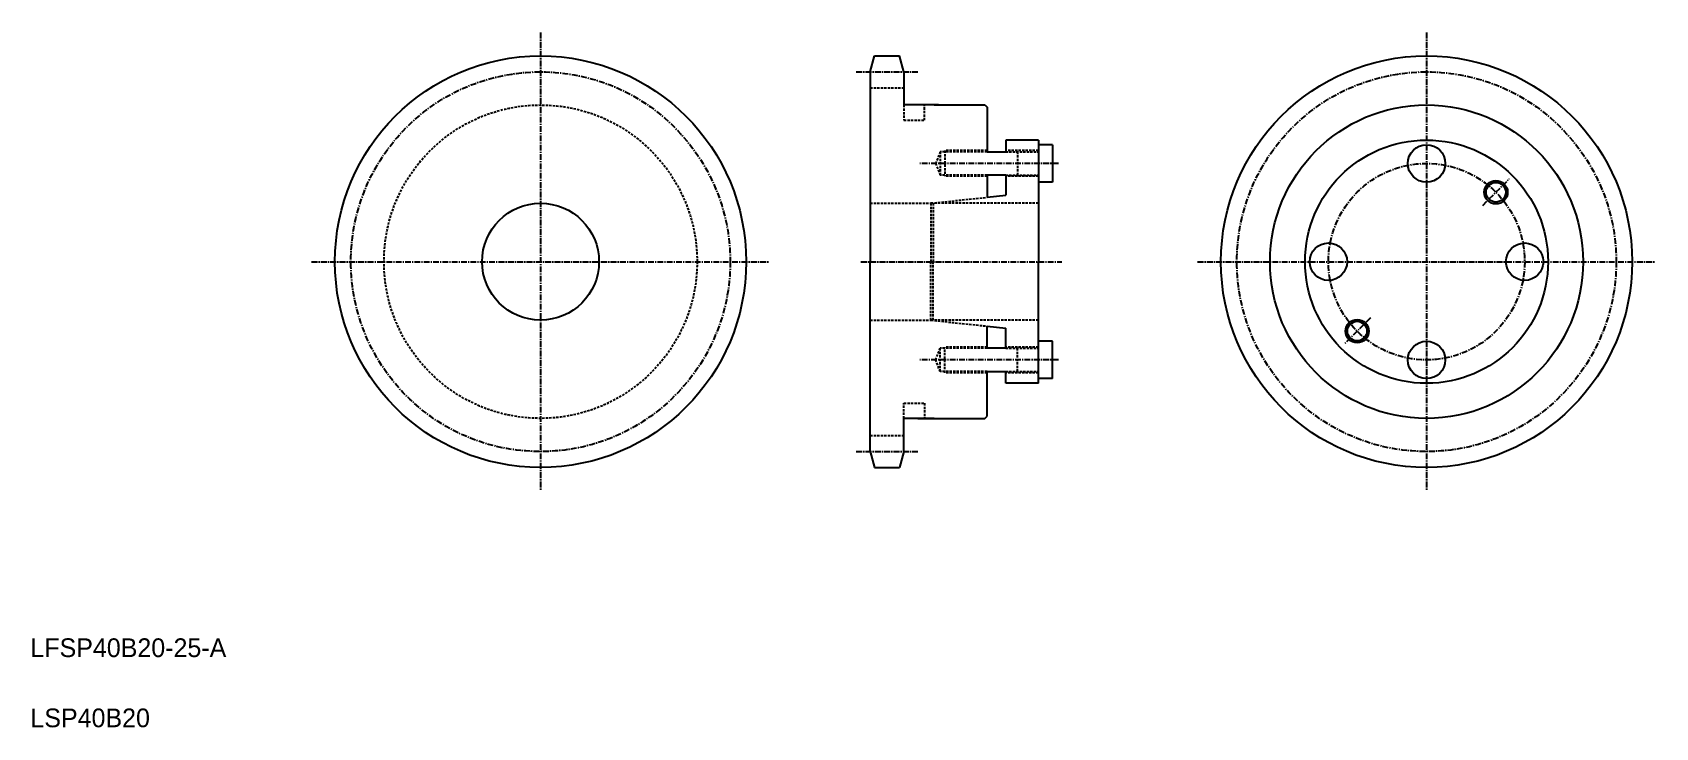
# Model space of a CAD drawing. Extents: x 10 to 358, y 10 to 159.
import ezdxf

# ---------------------------------------------------------------- set-up
doc = ezdxf.new("R2010")
doc.units = 0
doc.linetypes.add('CENTER', pattern=[2, 1.25, -0.25, 0.25, -0.25])
doc.linetypes.add('DASHED', pattern=[0.75, 0.5, -0.25])
doc.layers.get('0').update_dxf_attribs({"linetype": 'CONTINUOUS'})
doc.layers.add('CENTER', color=1, linetype='CENTER')

msp = doc.modelspace()

# ---------------------------------------------------------------- linework, layer by layer
at = {"color": 7, "linetype": 'CONTINUOUS'}
for p, q in [((189.71, 150.12), (190.63, 153.54)), ((190.63, 153.53), (195.99, 153.53)), ((196.91, 150.12), (195.99, 153.54)), ((189.71, 150.12), (189.71, 109.53)), ((196.91, 150.12), (196.91, 143.03)), ((204.31, 143.03), (196.91, 143.03)), ((203.41, 143.03), (214.21, 143.03)), ((214.21, 143.03), (214.71, 142.53)), ((214.71, 142.53), (214.71, 133.03)), ((225.71, 135.53), (218.71, 135.53)), ((218.71, 135.53), (218.71, 133.03)), ((225.71, 135.53), (225.71, 109.53)), ((214.71, 133.03), (218.71, 133.03)), ((228.71, 134.53), (225.71, 134.53)), ((228.71, 134.53), (228.71, 126.53)), ((214.71, 128.03), (214.71, 123.3)), ((218.71, 128.03), (214.71, 128.03)), ((218.71, 128.03), (218.71, 123.73)), ((228.71, 126.53), (225.71, 126.53)), ((214.71, 123.3), (218.71, 123.73)), ((189.71, 68.94), (189.71, 109.53)), ((225.71, 83.53), (225.71, 109.53)), ((214.71, 95.75), (218.71, 95.33)), ((214.71, 91.03), (214.71, 95.75)), ((218.71, 91.03), (218.71, 95.33)), ((218.71, 91.03), (214.71, 91.03)), ((228.71, 92.53), (225.71, 92.53)), ((228.71, 84.53), (228.71, 92.53)), ((214.71, 76.53), (214.71, 86.03)), ((214.71, 86.03), (218.71, 86.03)), ((218.71, 83.53), (218.71, 86.03)), ((225.71, 83.53), (218.71, 83.53)), ((228.71, 84.53), (225.71, 84.53)), ((214.21, 76.03), (214.71, 76.53)), ((203.41, 76.03), (196.91, 76.03)), ((196.91, 68.94), (196.91, 76.03)), ((199.91, 76.03), (214.21, 76.03)), ((189.71, 68.94), (190.63, 65.52)), ((196.91, 68.94), (195.99, 65.52)), ((190.63, 65.53), (195.99, 65.53))]:
    msp.add_line(p, q, dxfattribs=at)
at = {"color": 3, "linetype": 'DASHED'}
for p, q in [((189.71, 146.7), (196.91, 146.7)), ((196.91, 143.03), (196.91, 139.78)), ((201.31, 139.78), (201.31, 143.03)), ((196.91, 139.78), (201.31, 139.78)), ((204.71, 133.03), (203.71, 130.53)), ((204.71, 133.03), (204.71, 128.03)), ((214.71, 133.03), (204.71, 133.03)), ((205.71, 133.28), (205.71, 127.78)), ((214.71, 133.28), (205.71, 133.28)), ((225.71, 133.28), (218.71, 133.28)), ((218.71, 133.03), (225.71, 133.03)), ((221.21, 133.03), (221.21, 128.03)), ((203.71, 130.53), (204.71, 128.03)), ((214.71, 128.03), (204.71, 128.03)), ((214.71, 127.78), (205.71, 127.78)), ((218.71, 128.03), (225.71, 128.03)), ((225.71, 127.78), (218.71, 127.78)), ((189.71, 122.03), (202.71, 122.03)), ((202.71, 122.03), (214.71, 123.3)), ((225.71, 122.03), (202.71, 122.03)), ((202.71, 122.03), (202.71, 109.53)), ((203.21, 122.03), (203.21, 109.53)), ((202.71, 97.03), (202.71, 109.53)), ((203.21, 97.03), (203.21, 109.53)), ((189.71, 97.03), (202.71, 97.03)), ((202.71, 97.03), (214.71, 95.75)), ((225.71, 97.03), (202.71, 97.03)), ((203.71, 88.53), (204.71, 91.03)), ((214.71, 91.03), (204.71, 91.03)), ((204.71, 86.03), (204.71, 91.03)), ((214.71, 91.28), (205.71, 91.28)), ((205.71, 85.78), (205.71, 91.28)), ((225.71, 91.28), (218.71, 91.28)), ((218.71, 91.03), (225.71, 91.03)), ((221.21, 86.03), (221.21, 91.03)), ((204.71, 86.03), (203.71, 88.53)), ((214.71, 86.03), (204.71, 86.03)), ((214.71, 85.78), (205.71, 85.78)), ((218.71, 86.03), (225.71, 86.03)), ((225.71, 85.78), (218.71, 85.78)), ((196.91, 76.03), (196.91, 79.28)), ((196.91, 79.28), (201.31, 79.28)), ((201.31, 79.28), (201.31, 76.03)), ((189.71, 72.36), (196.91, 72.36))]:
    msp.add_line(p, q, dxfattribs=at)
at = {"color": 7, "linetype": 'CONTINUOUS'}
for centre, radius in [((119.17, 109.53), 44), ((308.77, 109.53), 44), ((308.77, 109.53), 33.5), ((308.77, 109.53), 26), ((308.77, 130.53), 4), ((323.62, 124.38), 2.1), ((119.17, 109.53), 12.5), ((287.77, 109.53), 4), ((329.77, 109.53), 4), ((293.92, 94.68), 2.1), ((308.77, 88.53), 4)]:
    msp.add_circle(centre, radius, dxfattribs=at)
at = {"color": 3, "linetype": 'DASHED'}
msp.add_circle((119.17, 109.53), 33.5, dxfattribs=at)
at = {"color": 3, "linetype": 'CONTINUOUS'}
for centre in [(323.62, 124.38), (293.92, 94.68)]:
    msp.add_circle(centre, 2.5, dxfattribs=at)
at = {"layer": 'CENTER', "color": 1, "linetype": 'CENTER'}
for p, q in [((119.17, 158.53), (119.17, 60.53)), ((308.77, 158.53), (308.77, 60.53)), ((186.71, 150.12), (199.91, 150.12)), ((229.98, 130.53), (200.36, 130.53)), ((320.79, 121.55), (326.45, 127.21)), ((70.17, 109.53), (168.17, 109.53)), ((187.71, 109.53), (230.71, 109.53)), ((259.77, 109.53), (357.77, 109.53)), ((296.75, 97.51), (291.1, 91.85)), ((229.98, 88.53), (200.36, 88.53)), ((186.71, 68.94), (199.91, 68.94))]:
    msp.add_line(p, q, dxfattribs=at)
for centre, radius in [((119.17, 109.53), 40.59), ((308.77, 109.53), 40.59), ((308.77, 109.53), 21)]:
    msp.add_circle(centre, radius, dxfattribs=at)

# ---------------------------------------------------------------- texts
at = {"color": 7, "linetype": 'CONTINUOUS'}
for s, p in [('LFSP40B20-25-A', (10, 25)), ('LSP40B20', (10, 10))]:
    msp.add_text(s, height=4, dxfattribs=at).set_placement(p)

doc.saveas('drawing.dxf')
